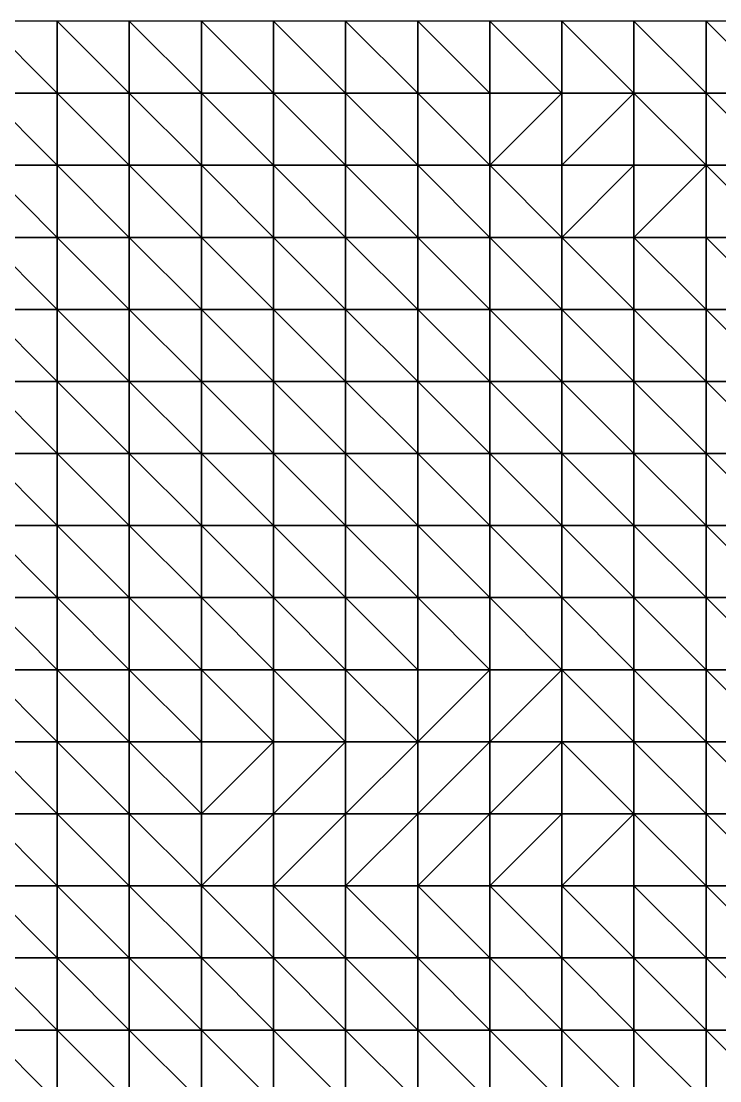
# Model space of a CAD drawing. Header units: metres. Extents: x -315 to 301, y -240 to 232.
# Drawn here: x -7 to 70.5, y 114.4 to 232 of the extents above; entities that cross this region are included whole.
import ezdxf

# ---------------------------------------------------------------- set-up
doc = ezdxf.new("R2010")
doc.units = ezdxf.units.M

msp = doc.modelspace()

# ---------------------------------------------------------------- linework, layer by layer
for points in [[(-11, 232, -363.9275), (-3, 224, -365.3393), (-3, 232, -359.6922), (-2.9999, 232.0001, -359.6921)], [(-11, 232, -363.9275), (-11, 224, -369.104), (-3, 224, -365.3393), (-2.9999, 224.0001, -365.3392)], [(-3, 232, -359.6922), (5, 224, -362.9863), (5, 232, -354.9863), (5.0001, 232.0001, -354.9862)], [(-3, 232, -359.6922), (-3, 224, -365.3393), (5, 224, -362.9863), (5.0001, 224.0001, -362.9862)], [(5, 232, -354.9863), (13, 224, -360.1628), (13, 232, -350.2804), (13.0001, 232.0001, -350.2803)], [(5, 232, -354.9863), (5, 224, -362.9863), (13, 224, -360.1628), (13.0001, 224.0001, -360.1627)], [(13, 232, -350.2804), (21, 224, -357.8098), (21, 232, -346.9863), (21.0001, 232.0001, -346.9862)], [(13, 232, -350.2804), (13, 224, -360.1628), (21, 224, -357.8098), (21.0001, 224.0001, -357.8098)], [(21, 232, -346.9863), (29, 224, -356.3981), (29, 232, -346.9863), (29.0001, 232.0001, -346.9862)], [(21, 232, -346.9863), (21, 224, -357.8098), (29, 224, -356.3981), (29.0001, 224.0001, -356.398)], [(29, 232, -346.9863), (37, 224, -354.5157), (37, 232, -345.5745), (37.0001, 232.0001, -345.5745)], [(29, 232, -346.9863), (29, 224, -356.3981), (37, 224, -354.5157), (37.0001, 224.0001, -354.5156)], [(37, 232, -345.5745), (45, 224, -352.1628), (45, 232, -341.8098), (45.0001, 232.0001, -341.8098)], [(37, 232, -345.5745), (37, 224, -354.5157), (45, 224, -352.1628), (45.0001, 224.0001, -352.1627)], [(45, 232, -341.8098), (53, 224, -351.6922), (53, 232, -339.4569), (53.0001, 232.0001, -339.4568)], [(45, 232, -341.8098), (45, 224, -352.1628), (53, 224, -351.6922), (53.0001, 224.0001, -351.6921)], [(53, 232, -339.4569), (61, 224, -349.8098), (61, 232, -336.6334), (61.0001, 232.0001, -336.6333)], [(53, 232, -339.4569), (53, 224, -351.6922), (61, 224, -349.8098), (61.0001, 224.0001, -349.8098)], [(61, 232, -336.6334), (69, 224, -345.5745), (69, 232, -333.8098), (69.0001, 232.0001, -333.8098)], [(61, 232, -336.6334), (61, 224, -349.8098), (69, 224, -345.5745), (69.0001, 224.0001, -345.5745)], [(69, 232, -333.8098), (77, 224, -343.2216), (77, 232, -333.3393), (77.0001, 232.0001, -333.3392)], [(69, 232, -333.8098), (69, 224, -345.5745), (77, 224, -343.2216), (77.0001, 224.0001, -343.2215)], [(-11, 224, -369.104), (-3, 216, -371.9275), (-3, 224, -365.3393), (-2.9999, 224.0001, -365.3392)], [(-11, 224, -369.104), (-11, 216, -374.2804), (-3, 216, -371.9275), (-2.9999, 216.0001, -371.9274)], [(-3, 224, -365.3393), (5, 216, -370.9863), (5, 224, -362.9863), (5.0001, 224.0001, -362.9862)], [(-3, 224, -365.3393), (-3, 216, -371.9275), (5, 216, -370.9863), (5.0001, 216.0001, -370.9862)], [(5, 224, -362.9863), (13, 216, -370.5157), (13, 224, -360.1628), (13.0001, 224.0001, -360.1627)], [(5, 224, -362.9863), (5, 216, -370.9863), (13, 216, -370.5157), (13.0001, 216.0001, -370.5156)], [(13, 224, -360.1628), (21, 216, -369.5745), (21, 224, -357.8098), (21.0001, 224.0001, -357.8098)], [(13, 224, -360.1628), (13, 216, -370.5157), (21, 216, -369.5745), (21.0001, 216.0001, -369.5745)], [(21, 224, -357.8098), (29, 216, -368.1628), (29, 224, -356.3981), (29.0001, 224.0001, -356.398)], [(21, 224, -357.8098), (21, 216, -369.5745), (29, 216, -368.1628), (29.0001, 216.0001, -368.1627)], [(29, 224, -356.3981), (37, 216, -365.3393), (37, 224, -354.5157), (37.0001, 224.0001, -354.5156)], [(29, 224, -356.3981), (29, 216, -368.1628), (37, 216, -365.3393), (37.0001, 216.0001, -365.3392)], [(37, 224, -354.5157), (45, 216, -362.9863), (45, 224, -352.1628), (45.0001, 224.0001, -352.1627)], [(37, 224, -354.5157), (37, 216, -365.3393), (45, 216, -362.9863), (45.0001, 216.0001, -362.9862)], [(45, 216, -362.9863), (53, 216, -362.9863), (53, 224, -351.6922), (53.0001, 224.0001, -351.6921)], [(45, 216, -362.9863), (53, 224, -351.6922), (45, 224, -352.1628), (45.0001, 224.0001, -352.1627)], [(53, 216, -362.9863), (61, 216, -363.4569), (61, 224, -349.8098), (61.0001, 224.0001, -349.8098)], [(53, 216, -362.9863), (61, 224, -349.8098), (53, 224, -351.6922), (53.0001, 224.0001, -351.6921)], [(61, 224, -349.8098), (69, 216, -361.104), (69, 224, -345.5745), (69.0001, 224.0001, -345.5745)], [(61, 224, -349.8098), (61, 216, -363.4569), (69, 216, -361.104), (69.0001, 216.0001, -361.1039)], [(69, 224, -345.5745), (77, 216, -358.2804), (77, 224, -343.2216), (77.0001, 224.0001, -343.2215)], [(69, 224, -345.5745), (69, 216, -361.104), (77, 216, -358.2804), (77.0001, 216.0001, -358.2803)], [(-11, 216, -374.2804), (-3, 208, -376.6334), (-3, 216, -371.9275), (-2.9999, 216.0001, -371.9274)], [(-11, 216, -374.2804), (-11, 208, -377.5745), (-3, 208, -376.6334), (-2.9999, 208.0001, -376.6333)], [(-3, 216, -371.9275), (5, 208, -376.1628), (5, 216, -370.9863), (5.0001, 216.0001, -370.9862)], [(-3, 216, -371.9275), (-3, 208, -376.6334), (5, 208, -376.1628), (5.0001, 208.0001, -376.1627)], [(5, 216, -370.9863), (13, 208, -376.1628), (13, 216, -370.5157), (13.0001, 216.0001, -370.5156)], [(5, 216, -370.9863), (5, 208, -376.1628), (13, 208, -376.1628), (13.0001, 208.0001, -376.1627)], [(13, 216, -370.5157), (21, 208, -376.1628), (21, 216, -369.5745), (21.0001, 216.0001, -369.5745)], [(13, 216, -370.5157), (13, 208, -376.1628), (21, 208, -376.1628), (21.0001, 208.0001, -376.1627)], [(21, 216, -369.5745), (29, 208, -375.2216), (29, 216, -368.1628), (29.0001, 216.0001, -368.1627)], [(21, 216, -369.5745), (21, 208, -376.1628), (29, 208, -375.2216), (29.0001, 208.0001, -375.2215)], [(29, 216, -368.1628), (37, 208, -373.3393), (37, 216, -365.3393), (37.0001, 216.0001, -365.3392)], [(29, 216, -368.1628), (29, 208, -375.2216), (37, 208, -373.3393), (37.0001, 208.0001, -373.3392)], [(37, 216, -365.3393), (45, 208, -370.5157), (45, 216, -362.9863), (45.0001, 216.0001, -362.9862)], [(37, 216, -365.3393), (37, 208, -373.3393), (45, 208, -370.5157), (45.0001, 208.0001, -370.5156)], [(45, 216, -362.9863), (53, 208, -370.5157), (53, 216, -362.9863), (53.0001, 216.0001, -362.9862)], [(45, 216, -362.9863), (45, 208, -370.5157), (53, 208, -370.5157), (53.0001, 208.0001, -370.5156)], [(53, 208, -370.5157), (61, 208, -372.8687), (61, 216, -363.4569), (61.0001, 216.0001, -363.4568)], [(53, 208, -370.5157), (61, 216, -363.4569), (53, 216, -362.9863), (53.0001, 216.0001, -362.9862)], [(61, 208, -372.8687), (69, 208, -373.3393), (69, 216, -361.104), (69.0001, 216.0001, -361.1039)], [(61, 208, -372.8687), (69, 216, -361.104), (61, 216, -363.4569), (61.0001, 216.0001, -363.4568)], [(69, 216, -361.104), (77, 208, -371.4569), (77, 216, -358.2804), (77.0001, 216.0001, -358.2803)], [(69, 216, -361.104), (69, 208, -373.3393), (77, 208, -371.4569), (77.0001, 208.0001, -371.4568)], [(-11, 208, -377.5745), (-3, 200, -378.9863), (-3, 208, -376.6334), (-2.9999, 208.0001, -376.6333)], [(-11, 208, -377.5745), (-11, 200, -379.4569), (-3, 200, -378.9863), (-2.9999, 200.0001, -378.9862)], [(-3, 208, -376.6334), (5, 200, -378.5157), (5, 208, -376.1628), (5.0001, 208.0001, -376.1627)], [(-3, 208, -376.6334), (-3, 200, -378.9863), (5, 200, -378.5157), (5.0001, 200.0001, -378.5156)], [(5, 208, -376.1628), (13, 200, -378.5157), (13, 208, -376.1628), (13.0001, 208.0001, -376.1627)], [(5, 208, -376.1628), (5, 200, -378.5157), (13, 200, -378.5157), (13.0001, 200.0001, -378.5156)], [(13, 208, -376.1628), (21, 200, -378.5157), (21, 208, -376.1628), (21.0001, 208.0001, -376.1627)], [(13, 208, -376.1628), (13, 200, -378.5157), (21, 200, -378.5157), (21.0001, 200.0001, -378.5156)], [(21, 208, -376.1628), (29, 200, -378.5157), (29, 208, -375.2216), (29.0001, 208.0001, -375.2215)], [(21, 208, -376.1628), (21, 200, -378.5157), (29, 200, -378.5157), (29.0001, 200.0001, -378.5156)], [(29, 208, -375.2216), (37, 200, -377.104), (37, 208, -373.3393), (37.0001, 208.0001, -373.3392)], [(29, 208, -375.2216), (29, 200, -378.5157), (37, 200, -377.104), (37.0001, 200.0001, -377.1039)], [(37, 208, -373.3393), (45, 200, -374.751), (45, 208, -370.5157), (45.0001, 208.0001, -370.5156)], [(37, 208, -373.3393), (37, 200, -377.104), (45, 200, -374.751), (45.0001, 200.0001, -374.7509)], [(45, 208, -370.5157), (53, 200, -374.2804), (53, 208, -370.5157), (53.0001, 208.0001, -370.5156)], [(45, 208, -370.5157), (45, 200, -374.751), (53, 200, -374.2804), (53.0001, 200.0001, -374.2803)], [(53, 208, -370.5157), (61, 200, -377.104), (61, 208, -372.8687), (61.0001, 208.0001, -372.8686)], [(53, 208, -370.5157), (53, 200, -374.2804), (61, 200, -377.104), (61.0001, 200.0001, -377.1039)], [(61, 208, -372.8687), (69, 200, -379.4569), (69, 208, -373.3393), (69.0001, 208.0001, -373.3392)], [(61, 208, -372.8687), (61, 200, -377.104), (69, 200, -379.4569), (69.0001, 200.0001, -379.4568)], [(69, 208, -373.3393), (77, 200, -378.5157), (77, 208, -371.4569), (77.0001, 208.0001, -371.4568)], [(69, 208, -373.3393), (69, 200, -379.4569), (77, 200, -378.5157), (77.0001, 200.0001, -378.5156)], [(-11, 200, -379.4569), (-3, 192, -379.9275), (-3, 200, -378.9863), (-2.9999, 200.0001, -378.9862)], [(-11, 200, -379.4569), (-11, 192, -380.3981), (-3, 192, -379.9275), (-2.9999, 192.0001, -379.9274)], [(-3, 200, -378.9863), (5, 192, -379.9275), (5, 200, -378.5157), (5.0001, 200.0001, -378.5156)], [(-3, 200, -378.9863), (-3, 192, -379.9275), (5, 192, -379.9275), (5.0001, 192.0001, -379.9274)], [(5, 200, -378.5157), (13, 192, -379.4569), (13, 200, -378.5157), (13.0001, 200.0001, -378.5156)], [(5, 200, -378.5157), (5, 192, -379.9275), (13, 192, -379.4569), (13.0001, 192.0001, -379.4568)], [(13, 200, -378.5157), (21, 192, -379.4569), (21, 200, -378.5157), (21.0001, 200.0001, -378.5156)], [(13, 200, -378.5157), (13, 192, -379.4569), (21, 192, -379.4569), (21.0001, 192.0001, -379.4568)], [(21, 200, -378.5157), (29, 192, -378.9863), (29, 200, -378.5157), (29.0001, 200.0001, -378.5156)], [(21, 200, -378.5157), (21, 192, -379.4569), (29, 192, -378.9863), (29.0001, 192.0001, -378.9862)], [(29, 200, -378.5157), (37, 192, -378.5157), (37, 200, -377.104), (37.0001, 200.0001, -377.1039)], [(29, 200, -378.5157), (29, 192, -378.9863), (37, 192, -378.5157), (37.0001, 192.0001, -378.5156)], [(37, 200, -377.104), (45, 192, -377.5745), (45, 200, -374.751), (45.0001, 200.0001, -374.7509)], [(37, 200, -377.104), (37, 192, -378.5157), (45, 192, -377.5745), (45.0001, 192.0001, -377.5745)], [(45, 200, -374.751), (53, 192, -377.104), (53, 200, -374.2804), (53.0001, 200.0001, -374.2803)], [(45, 200, -374.751), (45, 192, -377.5745), (53, 192, -377.104), (53.0001, 192.0001, -377.1039)], [(53, 200, -374.2804), (61, 192, -379.9275), (61, 200, -377.104), (61.0001, 200.0001, -377.1039)], [(53, 200, -374.2804), (53, 192, -377.104), (61, 192, -379.9275), (61.0001, 192.0001, -379.9274)], [(61, 200, -377.104), (69, 192, -382.2804), (69, 200, -379.4569), (69.0001, 200.0001, -379.4568)], [(61, 200, -377.104), (61, 192, -379.9275), (69, 192, -382.2804), (69.0001, 192.0001, -382.2803)], [(69, 200, -379.4569), (77, 192, -382.751), (77, 200, -378.5157), (77.0001, 200.0001, -378.5156)], [(69, 200, -379.4569), (69, 192, -382.2804), (77, 192, -382.751), (77.0001, 192.0001, -382.7509)], [(-11, 192, -380.3981), (-3, 184, -381.3393), (-3, 192, -379.9275), (-2.9999, 192.0001, -379.9274)], [(-11, 192, -380.3981), (-11, 184, -382.2804), (-3, 184, -381.3393), (-2.9999, 184.0001, -381.3392)], [(-3, 192, -379.9275), (5, 184, -380.8687), (5, 192, -379.9275), (5.0001, 192.0001, -379.9274)], [(-3, 192, -379.9275), (-3, 184, -381.3393), (5, 184, -380.8687), (5.0001, 184.0001, -380.8686)], [(5, 192, -379.9275), (13, 184, -380.3981), (13, 192, -379.4569), (13.0001, 192.0001, -379.4568)], [(5, 192, -379.9275), (5, 184, -380.8687), (13, 184, -380.3981), (13.0001, 184.0001, -380.398)], [(13, 192, -379.4569), (21, 184, -379.4569), (21, 192, -379.4569), (21.0001, 192.0001, -379.4568)], [(13, 192, -379.4569), (13, 184, -380.3981), (21, 184, -379.4569), (21.0001, 184.0001, -379.4568)], [(21, 192, -379.4569), (29, 184, -378.9863), (29, 192, -378.9863), (29.0001, 192.0001, -378.9862)], [(21, 192, -379.4569), (21, 184, -379.4569), (29, 184, -378.9863), (29.0001, 184.0001, -378.9862)], [(29, 192, -378.9863), (37, 184, -378.9863), (37, 192, -378.5157), (37.0001, 192.0001, -378.5156)], [(29, 192, -378.9863), (29, 184, -378.9863), (37, 184, -378.9863), (37.0001, 184.0001, -378.9862)], [(37, 192, -378.5157), (45, 184, -378.9863), (45, 192, -377.5745), (45.0001, 192.0001, -377.5745)], [(37, 192, -378.5157), (37, 184, -378.9863), (45, 184, -378.9863), (45.0001, 184.0001, -378.9862)], [(45, 192, -377.5745), (53, 184, -379.4569), (53, 192, -377.104), (53.0001, 192.0001, -377.1039)], [(45, 192, -377.5745), (45, 184, -378.9863), (53, 184, -379.4569), (53.0001, 184.0001, -379.4568)], [(53, 192, -377.104), (61, 184, -381.8098), (61, 192, -379.9275), (61.0001, 192.0001, -379.9274)], [(53, 192, -377.104), (53, 184, -379.4569), (61, 184, -381.8098), (61.0001, 184.0001, -381.8098)], [(61, 192, -379.9275), (69, 184, -384.1628), (69, 192, -382.2804), (69.0001, 192.0001, -382.2803)], [(61, 192, -379.9275), (61, 184, -381.8098), (69, 184, -384.1628), (69.0001, 184.0001, -384.1627)], [(69, 192, -382.2804), (77, 184, -385.5745), (77, 192, -382.751), (77.0001, 192.0001, -382.7509)], [(69, 192, -382.2804), (69, 184, -384.1628), (77, 184, -385.5745), (77.0001, 184.0001, -385.5745)], [(-11, 184, -382.2804), (-3, 176, -382.751), (-3, 184, -381.3393), (-2.9999, 184.0001, -381.3392)], [(-11, 184, -382.2804), (-11, 176, -383.6922), (-3, 176, -382.751), (-2.9999, 176.0001, -382.7509)], [(-3, 184, -381.3393), (5, 176, -381.8098), (5, 184, -380.8687), (5.0001, 184.0001, -380.8686)], [(-3, 184, -381.3393), (-3, 176, -382.751), (5, 176, -381.8098), (5.0001, 176.0001, -381.8098)], [(5, 184, -380.8687), (13, 176, -380.8687), (13, 184, -380.3981), (13.0001, 184.0001, -380.398)], [(5, 184, -380.8687), (5, 176, -381.8098), (13, 176, -380.8687), (13.0001, 176.0001, -380.8686)], [(13, 184, -380.3981), (21, 176, -379.9275), (21, 184, -379.4569), (21.0001, 184.0001, -379.4568)], [(13, 184, -380.3981), (13, 176, -380.8687), (21, 176, -379.9275), (21.0001, 176.0001, -379.9274)], [(21, 184, -379.4569), (29, 176, -379.4569), (29, 184, -378.9863), (29.0001, 184.0001, -378.9862)], [(21, 184, -379.4569), (21, 176, -379.9275), (29, 176, -379.4569), (29.0001, 176.0001, -379.4568)], [(29, 184, -378.9863), (37, 176, -379.4569), (37, 184, -378.9863), (37.0001, 184.0001, -378.9862)], [(29, 184, -378.9863), (29, 176, -379.4569), (37, 176, -379.4569), (37.0001, 176.0001, -379.4568)], [(37, 184, -378.9863), (45, 176, -379.9275), (45, 184, -378.9863), (45.0001, 184.0001, -378.9862)], [(37, 184, -378.9863), (37, 176, -379.4569), (45, 176, -379.9275), (45.0001, 176.0001, -379.9274)], [(45, 184, -378.9863), (53, 176, -380.3981), (53, 184, -379.4569), (53.0001, 184.0001, -379.4568)], [(45, 184, -378.9863), (45, 176, -379.9275), (53, 176, -380.3981), (53.0001, 176.0001, -380.398)], [(53, 184, -379.4569), (61, 176, -382.751), (61, 184, -381.8098), (61.0001, 184.0001, -381.8098)], [(53, 184, -379.4569), (53, 176, -380.3981), (61, 176, -382.751), (61.0001, 176.0001, -382.7509)], [(61, 184, -381.8098), (69, 176, -385.104), (69, 184, -384.1628), (69.0001, 184.0001, -384.1627)], [(61, 184, -381.8098), (61, 176, -382.751), (69, 176, -385.104), (69.0001, 176.0001, -385.1039)], [(69, 184, -384.1628), (77, 176, -386.9863), (77, 184, -385.5745), (77.0001, 184.0001, -385.5745)], [(69, 184, -384.1628), (69, 176, -385.104), (77, 176, -386.9863), (77.0001, 176.0001, -386.9862)], [(-11, 176, -383.6922), (-3, 168, -383.6922), (-3, 176, -382.751), (-2.9999, 176.0001, -382.7509)], [(-11, 176, -383.6922), (-11, 168, -384.6334), (-3, 168, -383.6922), (-2.9999, 168.0001, -383.6921)], [(-3, 176, -382.751), (5, 168, -382.2804), (5, 176, -381.8098), (5.0001, 176.0001, -381.8098)], [(-3, 176, -382.751), (-3, 168, -383.6922), (5, 168, -382.2804), (5.0001, 168.0001, -382.2803)], [(5, 176, -381.8098), (13, 168, -380.8687), (13, 176, -380.8687), (13.0001, 176.0001, -380.8686)], [(5, 176, -381.8098), (5, 168, -382.2804), (13, 168, -380.8687), (13.0001, 168.0001, -380.8686)], [(13, 176, -380.8687), (21, 168, -379.9275), (21, 176, -379.9275), (21.0001, 176.0001, -379.9274)], [(13, 176, -380.8687), (13, 168, -380.8687), (21, 168, -379.9275), (21.0001, 168.0001, -379.9274)], [(21, 176, -379.9275), (29, 168, -378.9863), (29, 176, -379.4569), (29.0001, 176.0001, -379.4568)], [(21, 176, -379.9275), (21, 168, -379.9275), (29, 168, -378.9863), (29.0001, 168.0001, -378.9862)], [(29, 176, -379.4569), (37, 168, -378.9863), (37, 176, -379.4569), (37.0001, 176.0001, -379.4568)], [(29, 176, -379.4569), (29, 168, -378.9863), (37, 168, -378.9863), (37.0001, 168.0001, -378.9862)], [(37, 176, -379.4569), (45, 168, -379.4569), (45, 176, -379.9275), (45.0001, 176.0001, -379.9274)], [(37, 176, -379.4569), (37, 168, -378.9863), (45, 168, -379.4569), (45.0001, 168.0001, -379.4568)], [(45, 176, -379.9275), (53, 168, -380.3981), (53, 176, -380.3981), (53.0001, 176.0001, -380.398)], [(45, 176, -379.9275), (45, 168, -379.4569), (53, 168, -380.3981), (53.0001, 168.0001, -380.398)], [(53, 176, -380.3981), (61, 168, -381.8098), (61, 176, -382.751), (61.0001, 176.0001, -382.7509)], [(53, 176, -380.3981), (53, 168, -380.3981), (61, 168, -381.8098), (61.0001, 168.0001, -381.8098)], [(61, 176, -382.751), (69, 168, -384.1628), (69, 176, -385.104), (69.0001, 176.0001, -385.1039)], [(61, 176, -382.751), (61, 168, -381.8098), (69, 168, -384.1628), (69.0001, 168.0001, -384.1627)], [(69, 176, -385.104), (77, 168, -386.9863), (77, 176, -386.9863), (77.0001, 176.0001, -386.9862)], [(69, 176, -385.104), (69, 168, -384.1628), (77, 168, -386.9863), (77.0001, 168.0001, -386.9862)], [(-11, 168, -384.6334), (-3, 160, -382.751), (-3, 168, -383.6922), (-2.9999, 168.0001, -383.6921)], [(-11, 168, -384.6334), (-11, 160, -384.6334), (-3, 160, -382.751), (-2.9999, 160.0001, -382.7509)], [(-3, 168, -383.6922), (5, 160, -381.3393), (5, 168, -382.2804), (5.0001, 168.0001, -382.2803)], [(-3, 168, -383.6922), (-3, 160, -382.751), (5, 160, -381.3393), (5.0001, 160.0001, -381.3392)], [(5, 168, -382.2804), (13, 160, -379.9275), (13, 168, -380.8687), (13.0001, 168.0001, -380.8686)], [(5, 168, -382.2804), (5, 160, -381.3393), (13, 160, -379.9275), (13.0001, 160.0001, -379.9274)], [(13, 168, -380.8687), (21, 160, -378.0451), (21, 168, -379.9275), (21.0001, 168.0001, -379.9274)], [(13, 168, -380.8687), (13, 160, -379.9275), (21, 160, -378.0451), (21.0001, 160.0001, -378.045)], [(21, 168, -379.9275), (29, 160, -376.6334), (29, 168, -378.9863), (29.0001, 168.0001, -378.9862)], [(21, 168, -379.9275), (21, 160, -378.0451), (29, 160, -376.6334), (29.0001, 160.0001, -376.6333)], [(29, 168, -378.9863), (37, 160, -376.6334), (37, 168, -378.9863), (37.0001, 168.0001, -378.9862)], [(29, 168, -378.9863), (29, 160, -376.6334), (37, 160, -376.6334), (37.0001, 160.0001, -376.6333)], [(37, 168, -378.9863), (45, 160, -376.6334), (45, 168, -379.4569), (45.0001, 168.0001, -379.4568)], [(37, 168, -378.9863), (37, 160, -376.6334), (45, 160, -376.6334), (45.0001, 160.0001, -376.6333)], [(45, 168, -379.4569), (53, 160, -376.6334), (53, 168, -380.3981), (53.0001, 168.0001, -380.398)], [(45, 168, -379.4569), (45, 160, -376.6334), (53, 160, -376.6334), (53.0001, 160.0001, -376.6333)], [(53, 168, -380.3981), (61, 160, -377.5745), (61, 168, -381.8098), (61.0001, 168.0001, -381.8098)], [(53, 168, -380.3981), (53, 160, -376.6334), (61, 160, -377.5745), (61.0001, 160.0001, -377.5745)], [(61, 168, -381.8098), (69, 160, -380.3981), (69, 168, -384.1628), (69.0001, 168.0001, -384.1627)], [(61, 168, -381.8098), (61, 160, -377.5745), (69, 160, -380.3981), (69.0001, 160.0001, -380.398)], [(69, 168, -384.1628), (77, 160, -384.1628), (77, 168, -386.9863), (77.0001, 168.0001, -386.9862)], [(69, 168, -384.1628), (69, 160, -380.3981), (77, 160, -384.1628), (77.0001, 160.0001, -384.1627)], [(-11, 160, -384.6334), (-3, 152, -380.3981), (-3, 160, -382.751), (-2.9999, 160.0001, -382.7509)], [(-11, 160, -384.6334), (-11, 152, -382.751), (-3, 152, -380.3981), (-2.9999, 152.0001, -380.398)], [(-3, 160, -382.751), (5, 152, -378.0451), (5, 160, -381.3393), (5.0001, 160.0001, -381.3392)], [(-3, 160, -382.751), (-3, 152, -380.3981), (5, 152, -378.0451), (5.0001, 152.0001, -378.045)], [(5, 160, -381.3393), (13, 152, -375.6922), (13, 160, -379.9275), (13.0001, 160.0001, -379.9274)], [(5, 160, -381.3393), (5, 152, -378.0451), (13, 152, -375.6922), (13.0001, 152.0001, -375.6921)], [(13, 160, -379.9275), (21, 152, -373.3393), (21, 160, -378.0451), (21.0001, 160.0001, -378.045)], [(13, 160, -379.9275), (13, 152, -375.6922), (21, 152, -373.3393), (21.0001, 152.0001, -373.3392)], [(21, 160, -378.0451), (29, 152, -370.9863), (29, 160, -376.6334), (29.0001, 160.0001, -376.6333)], [(21, 160, -378.0451), (21, 152, -373.3393), (29, 152, -370.9863), (29.0001, 152.0001, -370.9862)], [(29, 160, -376.6334), (37, 152, -369.5745), (37, 160, -376.6334), (37.0001, 160.0001, -376.6333)], [(29, 160, -376.6334), (29, 152, -370.9863), (37, 152, -369.5745), (37.0001, 152.0001, -369.5745)], [(45, 160, -376.6334), (37, 160, -376.6334), (37, 152, -369.5745), (37.0001, 152.0001, -369.5745)], [(45, 160, -376.6334), (37, 152, -369.5745), (45, 152, -368.1628), (45.0001, 152.0001, -368.1627)], [(53, 160, -376.6334), (45, 160, -376.6334), (45, 152, -368.1628), (45.0001, 152.0001, -368.1627)], [(53, 160, -376.6334), (45, 152, -368.1628), (53, 152, -367.2216), (53.0001, 152.0001, -367.2215)], [(61, 152, -367.6922), (61, 160, -377.5745), (53, 160, -376.6334), (53.0001, 160.0001, -376.6333)], [(61, 152, -367.6922), (53, 160, -376.6334), (53, 152, -367.2216), (53.0001, 152.0001, -367.2215)], [(69, 152, -370.0451), (69, 160, -380.3981), (61, 160, -377.5745), (61.0001, 160.0001, -377.5745)], [(69, 152, -370.0451), (61, 160, -377.5745), (61, 152, -367.6922), (61.0001, 152.0001, -367.6921)], [(77, 152, -375.2216), (77, 160, -384.1628), (69, 160, -380.3981), (69.0001, 160.0001, -380.398)], [(77, 152, -375.2216), (69, 160, -380.3981), (69, 152, -370.0451), (69.0001, 152.0001, -370.045)], [(-11, 152, -382.751), (-3, 144, -376.6334), (-3, 152, -380.3981), (-2.9999, 152.0001, -380.398)], [(-11, 152, -382.751), (-11, 144, -380.3981), (-3, 144, -376.6334), (-2.9999, 144.0001, -376.6333)], [(-3, 152, -380.3981), (5, 144, -372.8687), (5, 152, -378.0451), (5.0001, 152.0001, -378.045)], [(-3, 152, -380.3981), (-3, 144, -376.6334), (5, 144, -372.8687), (5.0001, 144.0001, -372.8686)], [(5, 152, -378.0451), (13, 144, -368.1628), (13, 152, -375.6922), (13.0001, 152.0001, -375.6921)], [(5, 152, -378.0451), (5, 144, -372.8687), (13, 144, -368.1628), (13.0001, 144.0001, -368.1627)], [(21, 152, -373.3393), (13, 152, -375.6922), (13, 144, -368.1628), (13.0001, 144.0001, -368.1627)], [(21, 152, -373.3393), (13, 144, -368.1628), (21, 144, -363.9275), (21.0001, 144.0001, -363.9274)], [(29, 152, -370.9863), (21, 152, -373.3393), (21, 144, -363.9275), (21.0001, 144.0001, -363.9274)], [(29, 152, -370.9863), (21, 144, -363.9275), (29, 144, -359.6922), (29.0001, 144.0001, -359.6921)], [(37, 152, -369.5745), (29, 152, -370.9863), (29, 144, -359.6922), (29.0001, 144.0001, -359.6921)], [(37, 152, -369.5745), (29, 144, -359.6922), (37, 144, -356.8687), (37.0001, 144.0001, -356.8686)], [(45, 152, -368.1628), (37, 152, -369.5745), (37, 144, -356.8687), (37.0001, 144.0001, -356.8686)], [(45, 152, -368.1628), (37, 144, -356.8687), (45, 144, -354.0451), (45.0001, 144.0001, -354.045)], [(53, 152, -367.2216), (45, 152, -368.1628), (45, 144, -354.0451), (45.0001, 144.0001, -354.045)], [(53, 152, -367.2216), (45, 144, -354.0451), (53, 144, -352.6334), (53.0001, 144.0001, -352.6333)], [(61, 144, -352.6334), (61, 152, -367.6922), (53, 152, -367.2216), (53.0001, 152.0001, -367.2215)], [(61, 144, -352.6334), (53, 152, -367.2216), (53, 144, -352.6334), (53.0001, 144.0001, -352.6333)], [(69, 144, -354.9863), (69, 152, -370.0451), (61, 152, -367.6922), (61.0001, 152.0001, -367.6921)], [(69, 144, -354.9863), (61, 152, -367.6922), (61, 144, -352.6334), (61.0001, 144.0001, -352.6333)], [(77, 144, -360.1628), (77, 152, -375.2216), (69, 152, -370.0451), (69.0001, 152.0001, -370.045)], [(77, 144, -360.1628), (69, 152, -370.0451), (69, 144, -354.9863), (69.0001, 144.0001, -354.9862)], [(-11, 144, -380.3981), (-3, 136, -373.8098), (-3, 144, -376.6334), (-2.9999, 144.0001, -376.6333)], [(-11, 144, -380.3981), (-11, 136, -378.0451), (-3, 136, -373.8098), (-2.9999, 136.0001, -373.8098)], [(-3, 144, -376.6334), (5, 136, -367.6922), (5, 144, -372.8687), (5.0001, 144.0001, -372.8686)], [(-3, 144, -376.6334), (-3, 136, -373.8098), (5, 136, -367.6922), (5.0001, 136.0001, -367.6921)], [(5, 144, -372.8687), (13, 136, -361.5745), (13, 144, -368.1628), (13.0001, 144.0001, -368.1627)], [(5, 144, -372.8687), (5, 136, -367.6922), (13, 136, -361.5745), (13.0001, 136.0001, -361.5745)], [(21, 144, -363.9275), (13, 144, -368.1628), (13, 136, -361.5745), (13.0001, 136.0001, -361.5745)], [(21, 144, -363.9275), (13, 136, -361.5745), (21, 136, -355.4569), (21.0001, 136.0001, -355.4568)], [(29, 144, -359.6922), (21, 144, -363.9275), (21, 136, -355.4569), (21.0001, 136.0001, -355.4568)], [(29, 144, -359.6922), (21, 136, -355.4569), (29, 136, -349.8098), (29.0001, 136.0001, -349.8098)], [(37, 144, -356.8687), (29, 144, -359.6922), (29, 136, -349.8098), (29.0001, 136.0001, -349.8098)], [(37, 144, -356.8687), (29, 136, -349.8098), (37, 136, -345.104), (37.0001, 136.0001, -345.1039)], [(45, 144, -354.0451), (37, 144, -356.8687), (37, 136, -345.104), (37.0001, 136.0001, -345.1039)], [(45, 144, -354.0451), (37, 136, -345.104), (45, 136, -341.3393), (45.0001, 136.0001, -341.3392)], [(53, 144, -352.6334), (45, 144, -354.0451), (45, 136, -341.3393), (45.0001, 136.0001, -341.3392)], [(53, 144, -352.6334), (45, 136, -341.3393), (53, 136, -338.9863), (53.0001, 136.0001, -338.9862)], [(61, 144, -352.6334), (53, 144, -352.6334), (53, 136, -338.9863), (53.0001, 136.0001, -338.9862)], [(61, 144, -352.6334), (53, 136, -338.9863), (61, 136, -339.4569), (61.0001, 136.0001, -339.4568)], [(69, 136, -341.3393), (69, 144, -354.9863), (61, 144, -352.6334), (61.0001, 144.0001, -352.6333)], [(69, 136, -341.3393), (61, 144, -352.6334), (61, 136, -339.4569), (61.0001, 136.0001, -339.4568)], [(77, 136, -346.0451), (77, 144, -360.1628), (69, 144, -354.9863), (69.0001, 144.0001, -354.9862)], [(77, 136, -346.0451), (69, 144, -354.9863), (69, 136, -341.3393), (69.0001, 136.0001, -341.3392)], [(-11, 136, -378.0451), (-3, 128, -374.751), (-3, 136, -373.8098), (-2.9999, 136.0001, -373.8098)], [(-11, 136, -378.0451), (-11, 128, -378.0451), (-3, 128, -374.751), (-2.9999, 128.0001, -374.7509)], [(-3, 136, -373.8098), (5, 128, -370.0451), (5, 136, -367.6922), (5.0001, 136.0001, -367.6921)], [(-3, 136, -373.8098), (-3, 128, -374.751), (5, 128, -370.0451), (5.0001, 128.0001, -370.045)], [(5, 136, -367.6922), (13, 128, -364.3981), (13, 136, -361.5745), (13.0001, 136.0001, -361.5745)], [(5, 136, -367.6922), (5, 128, -370.0451), (13, 128, -364.3981), (13.0001, 128.0001, -364.398)], [(13, 136, -361.5745), (21, 128, -358.2804), (21, 136, -355.4569), (21.0001, 136.0001, -355.4568)], [(13, 136, -361.5745), (13, 128, -364.3981), (21, 128, -358.2804), (21.0001, 128.0001, -358.2803)], [(21, 136, -355.4569), (29, 128, -351.6922), (29, 136, -349.8098), (29.0001, 136.0001, -349.8098)], [(21, 136, -355.4569), (21, 128, -358.2804), (29, 128, -351.6922), (29.0001, 128.0001, -351.6921)], [(29, 136, -349.8098), (37, 128, -345.104), (37, 136, -345.104), (37.0001, 136.0001, -345.1039)], [(29, 136, -349.8098), (29, 128, -351.6922), (37, 128, -345.104), (37.0001, 128.0001, -345.1039)], [(37, 136, -345.104), (45, 128, -339.4569), (45, 136, -341.3393), (45.0001, 136.0001, -341.3392)], [(37, 136, -345.104), (37, 128, -345.104), (45, 128, -339.4569), (45.0001, 128.0001, -339.4568)], [(45, 136, -341.3393), (53, 128, -336.1628), (53, 136, -338.9863), (53.0001, 136.0001, -338.9862)], [(45, 136, -341.3393), (45, 128, -339.4569), (53, 128, -336.1628), (53.0001, 128.0001, -336.1627)], [(53, 136, -338.9863), (61, 128, -335.2216), (61, 136, -339.4569), (61.0001, 136.0001, -339.4568)], [(53, 136, -338.9863), (53, 128, -336.1628), (61, 128, -335.2216), (61.0001, 128.0001, -335.2215)], [(61, 136, -339.4569), (69, 128, -335.6922), (69, 136, -341.3393), (69.0001, 136.0001, -341.3392)], [(61, 136, -339.4569), (61, 128, -335.2216), (69, 128, -335.6922), (69.0001, 128.0001, -335.6921)], [(69, 136, -341.3393), (77, 128, -338.5157), (77, 136, -346.0451), (77.0001, 136.0001, -346.045)], [(69, 136, -341.3393), (69, 128, -335.6922), (77, 128, -338.5157), (77.0001, 128.0001, -338.5156)], [(-11, 128, -378.0451), (-3, 120, -377.5745), (-3, 128, -374.751), (-2.9999, 128.0001, -374.7509)], [(-11, 128, -378.0451), (-11, 120, -379.9275), (-3, 120, -377.5745), (-2.9999, 120.0001, -377.5745)], [(-3, 128, -374.751), (5, 120, -375.2216), (5, 128, -370.0451), (5.0001, 128.0001, -370.045)], [(-3, 128, -374.751), (-3, 120, -377.5745), (5, 120, -375.2216), (5.0001, 120.0001, -375.2215)], [(5, 128, -370.0451), (13, 120, -372.3981), (13, 128, -364.3981), (13.0001, 128.0001, -364.398)], [(5, 128, -370.0451), (5, 120, -375.2216), (13, 120, -372.3981), (13.0001, 120.0001, -372.398)], [(13, 128, -364.3981), (21, 120, -368.6334), (21, 128, -358.2804), (21.0001, 128.0001, -358.2803)], [(13, 128, -364.3981), (13, 120, -372.3981), (21, 120, -368.6334), (21.0001, 120.0001, -368.6333)], [(21, 128, -358.2804), (29, 120, -364.3981), (29, 128, -351.6922), (29.0001, 128.0001, -351.6921)], [(21, 128, -358.2804), (21, 120, -368.6334), (29, 120, -364.3981), (29.0001, 120.0001, -364.398)], [(29, 128, -351.6922), (37, 120, -358.751), (37, 128, -345.104), (37.0001, 128.0001, -345.1039)], [(29, 128, -351.6922), (29, 120, -364.3981), (37, 120, -358.751), (37.0001, 120.0001, -358.7509)], [(37, 128, -345.104), (45, 120, -352.1628), (45, 128, -339.4569), (45.0001, 128.0001, -339.4568)], [(37, 128, -345.104), (37, 120, -358.751), (45, 120, -352.1628), (45.0001, 120.0001, -352.1627)], [(45, 128, -339.4569), (53, 120, -346.5157), (53, 128, -336.1628), (53.0001, 128.0001, -336.1627)], [(45, 128, -339.4569), (45, 120, -352.1628), (53, 120, -346.5157), (53.0001, 120.0001, -346.5156)], [(53, 128, -336.1628), (61, 120, -341.8098), (61, 128, -335.2216), (61.0001, 128.0001, -335.2215)], [(53, 128, -336.1628), (53, 120, -346.5157), (61, 120, -341.8098), (61.0001, 120.0001, -341.8098)], [(61, 128, -335.2216), (69, 120, -338.0451), (69, 128, -335.6922), (69.0001, 128.0001, -335.6921)], [(61, 128, -335.2216), (61, 120, -341.8098), (69, 120, -338.0451), (69.0001, 120.0001, -338.045)], [(69, 128, -335.6922), (77, 120, -337.1039), (77, 128, -338.5157), (77.0001, 128.0001, -338.5156)], [(69, 128, -335.6922), (69, 120, -338.0451), (77, 120, -337.1039), (77.0001, 120.0001, -337.1039)], [(-11, 120, -379.9275), (-3, 112, -380.8687), (-3, 120, -377.5745), (-2.9999, 120.0001, -377.5745)], [(-11, 120, -379.9275), (-11, 112, -382.2804), (-3, 112, -380.8687), (-2.9999, 112.0001, -380.8686)], [(-3, 120, -377.5745), (5, 112, -379.4569), (5, 120, -375.2216), (5.0001, 120.0001, -375.2215)], [(-3, 120, -377.5745), (-3, 112, -380.8687), (5, 112, -379.4569), (5.0001, 112.0001, -379.4568)], [(5, 120, -375.2216), (13, 112, -378.0451), (13, 120, -372.3981), (13.0001, 120.0001, -372.398)], [(5, 120, -375.2216), (5, 112, -379.4569), (13, 112, -378.0451), (13.0001, 112.0001, -378.045)], [(13, 120, -372.3981), (21, 112, -376.1628), (21, 120, -368.6334), (21.0001, 120.0001, -368.6333)], [(13, 120, -372.3981), (13, 112, -378.0451), (21, 112, -376.1628), (21.0001, 112.0001, -376.1627)], [(21, 120, -368.6334), (29, 112, -373.8098), (29, 120, -364.3981), (29.0001, 120.0001, -364.398)], [(21, 120, -368.6334), (21, 112, -376.1628), (29, 112, -373.8098), (29.0001, 112.0001, -373.8098)], [(29, 120, -364.3981), (37, 112, -370.9863), (37, 120, -358.751), (37.0001, 120.0001, -358.7509)], [(29, 120, -364.3981), (29, 112, -373.8098), (37, 112, -370.9863), (37.0001, 112.0001, -370.9862)], [(37, 120, -358.751), (45, 112, -366.2804), (45, 120, -352.1628), (45.0001, 120.0001, -352.1627)], [(37, 120, -358.751), (37, 112, -370.9863), (45, 112, -366.2804), (45.0001, 112.0001, -366.2803)], [(45, 120, -352.1628), (53, 112, -359.6922), (53, 120, -346.5157), (53.0001, 120.0001, -346.5156)], [(45, 120, -352.1628), (45, 112, -366.2804), (53, 112, -359.6922), (53.0001, 112.0001, -359.6921)], [(53, 120, -346.5157), (61, 112, -352.1628), (61, 120, -341.8098), (61.0001, 120.0001, -341.8098)], [(53, 120, -346.5157), (53, 112, -359.6922), (61, 112, -352.1628), (61.0001, 112.0001, -352.1627)], [(61, 120, -341.8098), (69, 112, -344.1628), (69, 120, -338.0451), (69.0001, 120.0001, -338.045)], [(61, 120, -341.8098), (61, 112, -352.1628), (69, 112, -344.1628), (69.0001, 112.0001, -344.1627)], [(69, 120, -338.0451), (77, 112, -338.5157), (77, 120, -337.1039), (77.0001, 120.0001, -337.1039)], [(69, 120, -338.0451), (69, 112, -344.1628), (77, 112, -338.5157), (77.0001, 112.0001, -338.5156)]]:
    msp.add_3dface(points)

doc.saveas('drawing.dxf')
